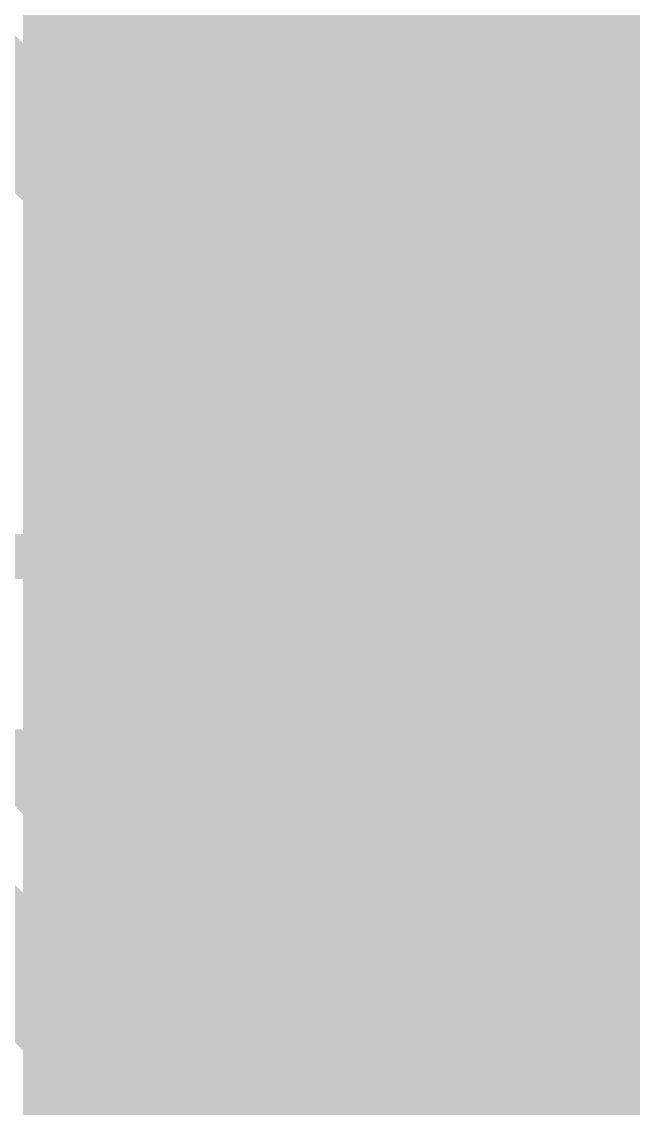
# Model space of a CAD drawing. Header units: millimetres. Extents: x 1.9 to 5.81, y 3 to 5.61.
# Drawn here: x 2.2055 to 2.425, y 3.515 to 3.905 of the extents above; entities that cross this region are included whole.
import ezdxf

# ---------------------------------------------------------------- set-up
doc = ezdxf.new("R2010")
doc.units = ezdxf.units.MM
doc.header["$MEASUREMENT"] = 0
for name, color, linetype in [('BottomLayer', 5, 'Continuous'), ('BottomSolder', 6, 'Continuous'), ('MultiLayer', 9, 'Continuous'), ('TopLayer', 1, 'Continuous'), ('TopOverlay', 2, 'Continuous'), ('TopPaste', 8, 'Continuous'), ('TopSolder', 216, 'Continuous')]:
    doc.layers.add(name, color=color, linetype=linetype)

msp = doc.modelspace()

# ---------------------------------------------------------------- linework, layer by layer
at = {"layer": 'BottomLayer', "const_width": 0.01}
for points in [[(2.27, 3.39384), (2.27, 4.235)], [(2.39, 3.381), (2.39, 4.235)], [(2.4, 3.381), (2.4, 4.235)], [(2.41, 3.381), (2.41, 4.235)], [(2.211, 3.45284), (2.211, 4.23193)], [(2.26, 3.40384), (2.26, 4.23258)], [(2.22, 3.44384), (2.22, 4.22757)], [(2.25, 3.41384), (2.25, 4.22757)], [(2.23, 3.43384), (2.23, 4.22528)], [(2.24, 3.42384), (2.24, 4.22528)], [(2.28, 3.38384), (2.28, 4.14709)], [(2.38, 3.381), (2.38, 4.14709)], [(2.42, 3.381), (2.42, 4.14709)], [(2.29, 3.381), (2.29, 4.13225)], [(2.37, 3.381), (2.37, 4.13225)], [(2.3, 3.381), (2.3, 4.1239)], [(2.36, 3.381), (2.36, 4.1239)], [(2.31, 3.381), (2.31, 4.11877)], [(2.35, 3.381), (2.35, 4.11877)], [(2.32, 3.381), (2.32, 4.11592)], [(2.33, 3.381), (2.33, 4.115)], [(2.34, 3.381), (2.34, 4.11592)], [(2.211, 3.91), (2.67429, 3.91)], [(2.211, 3.9), (2.68821, 3.9)], [(2.211, 3.89), (3.27616, 3.89)], [(2.211, 3.88), (3.02719, 3.88)], [(2.211, 3.87), (3.01, 3.87)], [(2.211, 3.86), (2.98172, 3.86)], [(2.211, 3.85), (2.97258, 3.85)], [(2.211, 3.84), (2.96757, 3.84)], [(2.211, 3.83), (2.96528, 3.83)], [(2.211, 3.82), (2.96528, 3.82)], [(2.211, 3.81), (2.675, 3.81)], [(2.211, 3.8), (2.675, 3.8)], [(2.211, 3.79), (2.675, 3.79)], [(2.211, 3.78), (2.675, 3.78)], [(2.211, 3.77), (2.675, 3.77)], [(2.211, 3.76), (2.675, 3.76)], [(2.211, 3.75), (2.675, 3.75)], [(2.211, 3.74), (2.675, 3.74)], [(2.211, 3.73), (2.675, 3.73)], [(2.211, 3.72), (2.675, 3.72)], [(2.211, 3.71), (2.675, 3.71)], [(2.211, 3.7), (2.675, 3.7)], [(2.211, 3.69), (2.675, 3.69)], [(2.211, 3.68), (2.675, 3.68)], [(2.211, 3.67), (2.675, 3.67)], [(2.211, 3.66), (2.675, 3.66)], [(2.211, 3.65), (2.675, 3.65)], [(2.211, 3.64), (2.675, 3.64)], [(2.211, 3.63), (2.675, 3.63)], [(2.211, 3.62), (2.675, 3.62)], [(2.211, 3.61), (2.675, 3.61)], [(2.211, 3.6), (2.675, 3.6)], [(2.211, 3.59), (2.675, 3.59)], [(2.211, 3.58), (2.675, 3.58)], [(2.211, 3.57), (2.675, 3.57)], [(2.211, 3.56), (2.93, 3.56)], [(2.211, 3.55), (2.90172, 3.55)], [(2.211, 3.54), (2.89258, 3.54)], [(2.211, 3.53), (2.88757, 3.53)], [(2.211, 3.52), (2.88528, 3.52)], [(2.211, 3.51), (2.88528, 3.51)]]:
    msp.add_lwpolyline(points, dxfattribs=at)
at = {"layer": 'BottomLayer'}
for points, const_width in [([(2.2085, 3.91, 1), (2.2135, 3.91, 1)], 0.005), ([(2.2085, 3.9, 1), (2.2135, 3.9, 1)], 0.005), ([(2.2085, 3.89, 1), (2.2135, 3.89, 1)], 0.005), ([(2.2085, 3.88, 1), (2.2135, 3.88, 1)], 0.005), ([(2.2085, 3.87, 1), (2.2135, 3.87, 1)], 0.005), ([(2.2085, 3.86, 1), (2.2135, 3.86, 1)], 0.005), ([(2.2085, 3.85, 1), (2.2135, 3.85, 1)], 0.005), ([(2.2085, 3.84, 1), (2.2135, 3.84, 1)], 0.005), ([(2.35, 3.82, 1), (2.37, 3.82, 1)], 0.02), ([(2.2085, 3.83, 1), (2.2135, 3.83, 1)], 0.005), ([(2.2085, 3.82, 1), (2.2135, 3.82, 1)], 0.005), ([(2.2085, 3.81, 1), (2.2135, 3.81, 1)], 0.005), ([(2.2085, 3.8, 1), (2.2135, 3.8, 1)], 0.005), ([(2.2085, 3.79, 1), (2.2135, 3.79, 1)], 0.005), ([(2.2085, 3.78, 1), (2.2135, 3.78, 1)], 0.005), ([(2.2085, 3.77, 1), (2.2135, 3.77, 1)], 0.005), ([(2.2085, 3.76, 1), (2.2135, 3.76, 1)], 0.005), ([(2.2085, 3.75, 1), (2.2135, 3.75, 1)], 0.005), ([(2.2085, 3.74, 1), (2.2135, 3.74, 1)], 0.005), ([(2.2085, 3.73, 1), (2.2135, 3.73, 1)], 0.005), ([(2.2085, 3.72, 1), (2.2135, 3.72, 1)], 0.005), ([(2.2085, 3.71, 1), (2.2135, 3.71, 1)], 0.005), ([(2.2085, 3.7, 1), (2.2135, 3.7, 1)], 0.005), ([(2.2085, 3.69, 1), (2.2135, 3.69, 1)], 0.005), ([(2.2085, 3.68, 1), (2.2135, 3.68, 1)], 0.005), ([(2.2085, 3.67, 1), (2.2135, 3.67, 1)], 0.005), ([(2.2085, 3.66, 1), (2.2135, 3.66, 1)], 0.005), ([(2.2085, 3.65, 1), (2.2135, 3.65, 1)], 0.005), ([(2.2085, 3.64, 1), (2.2135, 3.64, 1)], 0.005), ([(2.2085, 3.63, 1), (2.2135, 3.63, 1)], 0.005), ([(2.2085, 3.62, 1), (2.2135, 3.62, 1)], 0.005), ([(2.2085, 3.61, 1), (2.2135, 3.61, 1)], 0.005), ([(2.2085, 3.6, 1), (2.2135, 3.6, 1)], 0.005), ([(2.2085, 3.59, 1), (2.2135, 3.59, 1)], 0.005), ([(2.2085, 3.58, 1), (2.2135, 3.58, 1)], 0.005), ([(2.2085, 3.57, 1), (2.2135, 3.57, 1)], 0.005), ([(2.2085, 3.56, 1), (2.2135, 3.56, 1)], 0.005), ([(2.2085, 3.55, 1), (2.2135, 3.55, 1)], 0.005), ([(2.2085, 3.54, 1), (2.2135, 3.54, 1)], 0.005), ([(2.2085, 3.53, 1), (2.2135, 3.53, 1)], 0.005), ([(2.2085, 3.52, 1), (2.2135, 3.52, 1)], 0.005), ([(2.2085, 3.51, 1), (2.2135, 3.51, 1)], 0.005)]:
    msp.add_lwpolyline(points, format="xyb", close=True, dxfattribs=dict(at, const_width=const_width))
at = {"layer": 'BottomSolder', "const_width": 0.024}
msp.add_lwpolyline([(2.348, 3.82, 1), (2.372, 3.82, 1)], format="xyb", close=True, dxfattribs=at)
msp.add_lwpolyline([(2.348, 3.82, 1), (2.372, 3.82, 1)], format="xyb", close=True, dxfattribs=at)
at = {"layer": 'MultiLayer', "const_width": 0.02}
msp.add_lwpolyline([(2.35, 3.82, 1), (2.37, 3.82, 1)], format="xyb", close=True, dxfattribs=at)
at = {"layer": 'TopLayer'}
for points, const_width in [([(2.33, 3.97), (2.435, 3.865)], 0.012), ([(2.175, 3.9), (2.23, 3.845)], 0.04), ([(2.22364, 3.915), (2.2618, 3.87684)], 0.01), ([(2.23, 3.90864), (2.23, 3.915)], 0.01), ([(2.24, 3.89864), (2.24, 3.915)], 0.01), ([(2.25, 3.88864), (2.25, 3.915)], 0.01), ([(2.26, 3.87864), (2.26, 3.915)], 0.01), ([(2.27, 3.86562), (2.27, 3.915)], 0.01), ([(2.28, 3.865), (2.28, 3.915)], 0.01), ([(2.29, 3.865), (2.29, 3.915)], 0.01), ([(2.3, 3.725), (2.3, 3.915)], 0.01), ([(2.305, 3.885), (2.305, 3.915)], 0.01), ([(2.22864, 3.91), (2.305, 3.91)], 0.01), ([(2.23864, 3.9), (2.305, 3.9)], 0.01), ([(2.24864, 3.89), (2.305, 3.89)], 0.01), ([(2.305, 3.885), (2.37116, 3.885)], 0.01), ([(2.31, 3.725), (2.31, 3.885)], 0.01), ([(2.32, 3.805), (2.32, 3.885)], 0.01), ([(2.33, 3.805), (2.33, 3.885)], 0.01), ([(2.34, 3.805), (2.34, 3.885)], 0.01), ([(2.35, 3.805), (2.35, 3.885)], 0.01), ([(2.36, 3.805), (2.36, 3.885)], 0.01), ([(2.37, 3.805), (2.37, 3.885)], 0.01), ([(2.37116, 3.885), (2.405, 3.85116)], 0.01), ([(2.25864, 3.88), (2.37616, 3.88)], 0.01), ([(2.38, 3.805), (2.38, 3.87616)], 0.01), ([(2.26742, 3.87), (2.38616, 3.87)], 0.01), ([(2.27031, 3.865), (2.295, 3.865)], 0.01), ([(2.295, 3.725), (2.295, 3.865)], 0.01), ([(2.39, 3.805), (2.39, 3.86616)], 0.01), ([(2.23, 3.69), (2.23, 3.845)], 0.04), ([(2.295, 3.86), (2.39616, 3.86)], 0.01), ([(2.4, 3.805), (2.4, 3.85616)], 0.01), ([(2.295, 3.85), (2.405, 3.85)], 0.01), ([(2.405, 3.805), (2.405, 3.85116)], 0.01), ([(2.295, 3.84), (2.405, 3.84)], 0.01), ([(2.295, 3.83), (2.405, 3.83)], 0.01), ([(2.295, 3.82), (2.405, 3.82)], 0.01), ([(2.295, 3.81), (2.405, 3.81)], 0.01), ([(2.315, 3.805), (2.405, 3.805)], 0.01), ([(2.315, 3.725), (2.315, 3.805)], 0.01), ([(2.36, 3.75), (2.36, 3.8)], 0.02), ([(2.405, 3.725), (2.405, 3.805)], 0.01), ([(2.405, 3.725), (2.405, 3.805)], 0.01), ([(2.295, 3.8), (2.315, 3.8)], 0.01), ([(2.295, 3.79), (2.315, 3.79)], 0.01), ([(2.44, 3.78), (2.49, 3.73)], 0.03), ([(2.41, 3.78), (2.46, 3.78)], 0.02), ([(2.295, 3.78), (2.315, 3.78)], 0.01), ([(2.295, 3.77), (2.315, 3.77)], 0.01), ([(2.295, 3.76), (2.315, 3.76)], 0.01), ([(2.32, 3.75), (2.36, 3.75)], 0.02), ([(2.36, 3.75), (2.4, 3.75)], 0.02), ([(2.295, 3.75), (2.315, 3.75)], 0.01), ([(2.295, 3.74), (2.315, 3.74)], 0.01), ([(2.315, 3.73), (2.42, 3.73)], 0.02), ([(2.42, 3.73), (2.47, 3.68)], 0.02), ([(2.295, 3.73), (2.315, 3.73)], 0.01), ([(2.295, 3.725), (2.315, 3.725)], 0.01), ([(2.405, 3.70713), (2.405, 3.725)], 0.01), ([(2.405, 3.70713), (2.405, 3.725)], 0.01), ([(2.405, 3.70713), (2.405, 3.725)], 0.01), ([(2.08, 3.69), (2.23, 3.54)], 0.04), ([(2.41194, 3.7019), (2.41884, 3.695)], 0.01), ([(2.41884, 3.695), (2.455, 3.695)], 0.01), ([(2.41884, 3.695), (2.455, 3.65884)], 0.01), ([(2.42384, 3.69), (2.455, 3.69)], 0.01), ([(2.3, 3.68), (2.37, 3.68)], 0.02), ([(2.37, 3.68), (2.39, 3.68)], 0.012), ([(2.39, 3.68), (2.46, 3.61)], 0.012), ([(2.19864, 3.635), (2.245, 3.635)], 0.01), ([(2.19864, 3.635), (2.2618, 3.57184)], 0.01), ([(2.21, 3.62364), (2.21, 3.635)], 0.01), ([(2.22, 3.61364), (2.22, 3.635)], 0.01), ([(2.23, 3.60364), (2.23, 3.635)], 0.01), ([(2.24, 3.59364), (2.24, 3.635)], 0.01), ([(2.245, 3.635), (2.275, 3.635)], 0.01), ([(2.245, 3.635), (2.275, 3.635)], 0.01), ([(2.25, 3.58364), (2.25, 3.635)], 0.01), ([(2.26, 3.57364), (2.26, 3.635)], 0.01), ([(2.27, 3.565), (2.27, 3.635)], 0.01), ([(2.275, 3.635), (2.315, 3.635)], 0.01), ([(2.28, 3.565), (2.28, 3.635)], 0.01), ([(2.29, 3.565), (2.29, 3.635)], 0.01), ([(2.3, 3.565), (2.3, 3.635)], 0.01), ([(2.31, 3.565), (2.31, 3.635)], 0.01), ([(2.315, 3.615), (2.315, 3.635)], 0.01), ([(2.20364, 3.63), (2.315, 3.63)], 0.01), ([(2.21364, 3.62), (2.315, 3.62)], 0.01), ([(2.405, 3.62116), (2.42616, 3.6)], 0.01), ([(2.405, 3.615), (2.405, 3.62116)], 0.01), ([(2.315, 3.615), (2.405, 3.615)], 0.01), ([(2.32, 3.585), (2.32, 3.615)], 0.01), ([(2.33, 3.585), (2.33, 3.615)], 0.01), ([(2.34, 3.585), (2.34, 3.615)], 0.01), ([(2.35, 3.585), (2.35, 3.615)], 0.01), ([(2.36, 3.585), (2.36, 3.615)], 0.01), ([(2.37, 3.585), (2.37, 3.615)], 0.01), ([(2.38, 3.585), (2.38, 3.615)], 0.01), ([(2.39, 3.585), (2.39, 3.615)], 0.01), ([(2.4, 3.585), (2.4, 3.615)], 0.01), ([(2.41, 3.58384), (2.41, 3.61616)], 0.01), ([(2.22364, 3.61), (2.41616, 3.61)], 0.01), ([(2.42, 3.59384), (2.42, 3.60616)], 0.01), ([(2.23364, 3.6), (2.42616, 3.6)], 0.01), ([(2.405, 3.57884), (2.42616, 3.6)], 0.01), ([(2.24364, 3.59), (2.41616, 3.59)], 0.01), ([(2.315, 3.585), (2.405, 3.585)], 0.01), ([(2.315, 3.565), (2.315, 3.585)], 0.01), ([(2.405, 3.57884), (2.405, 3.585)], 0.01), ([(2.25364, 3.58), (2.315, 3.58)], 0.01), ([(2.39, 3.52), (2.45, 3.58)], 0.012), ([(2.26354, 3.57), (2.315, 3.57)], 0.01), ([(2.26742, 3.565), (2.275, 3.565)], 0.01), ([(2.26742, 3.565), (2.275, 3.565)], 0.01), ([(2.275, 3.565), (2.315, 3.565)], 0.01), ([(2.23, 3.42), (2.23, 3.54)], 0.04), ([(2.41194, 3.4981), (2.455, 3.54116)], 0.01), ([(2.3, 3.52), (2.37, 3.52)], 0.02), ([(2.37, 3.52), (2.39, 3.52)], 0.012), ([(2.42384, 3.51), (2.455, 3.51)], 0.01)]:
    msp.add_lwpolyline(points, dxfattribs=dict(at, const_width=const_width))
for points, const_width in [([(2.22614, 3.91, 1), (2.23114, 3.91, 1)], 0.005), ([(2.2275, 3.90864, 1), (2.2325, 3.90864, 1)], 0.005), ([(2.3025, 3.91, 1), (2.3075, 3.91, 1)], 0.005), ([(2.23614, 3.9, 1), (2.24114, 3.9, 1)], 0.005), ([(2.3025, 3.9, 1), (2.3075, 3.9, 1)], 0.005), ([(2.2375, 3.89864, 1), (2.2425, 3.89864, 1)], 0.005), ([(2.24614, 3.89, 1), (2.25114, 3.89, 1)], 0.005), ([(2.2475, 3.88864, 1), (2.2525, 3.88864, 1)], 0.005), ([(2.3025, 3.89, 1), (2.3075, 3.89, 1)], 0.005), ([(2.3025, 3.885, 1), (2.3075, 3.885, 1)], 0.005), ([(2.3025, 3.885, 1), (2.3075, 3.885, 1)], 0.005), ([(2.3075, 3.885, 1), (2.3125, 3.885, 1)], 0.005), ([(2.3175, 3.885, 1), (2.3225, 3.885, 1)], 0.005), ([(2.3275, 3.885, 1), (2.3325, 3.885, 1)], 0.005), ([(2.3375, 3.885, 1), (2.3425, 3.885, 1)], 0.005), ([(2.3475, 3.885, 1), (2.3525, 3.885, 1)], 0.005), ([(2.3575, 3.885, 1), (2.3625, 3.885, 1)], 0.005), ([(2.3675, 3.885, 1), (2.3725, 3.885, 1)], 0.005), ([(2.36866, 3.885, 1), (2.37366, 3.885, 1)], 0.005), ([(2.36866, 3.885, 1), (2.37366, 3.885, 1)], 0.005), ([(2.25614, 3.88, 1), (2.26114, 3.88, 1)], 0.005), ([(2.37366, 3.88, 1), (2.37866, 3.88, 1)], 0.005), ([(2.2575, 3.87864, 1), (2.2625, 3.87864, 1)], 0.005), ([(2.2593, 3.87684, 1), (2.2643, 3.87684, 1)], 0.005), ([(2.2593, 3.87684, 1), (2.2643, 3.87684, 1)], 0.005), ([(2.25932, 3.87682, 1), (2.26432, 3.87682, 1)], 0.005), ([(2.3775, 3.87616, 1), (2.3825, 3.87616, 1)], 0.005), ([(2.26492, 3.87, 1), (2.26992, 3.87, 1)], 0.005), ([(2.38366, 3.87, 1), (2.38866, 3.87, 1)], 0.005), ([(2.2675, 3.86562, 1), (2.2725, 3.86562, 1)], 0.005), ([(2.26781, 3.865, 1), (2.27281, 3.865, 1)], 0.005), ([(2.26781, 3.865, 1), (2.27281, 3.865, 1)], 0.005), ([(2.26781, 3.865, 1), (2.27281, 3.865, 1)], 0.005), ([(2.2775, 3.865, 1), (2.2825, 3.865, 1)], 0.005), ([(2.2875, 3.865, 1), (2.2925, 3.865, 1)], 0.005), ([(2.2925, 3.865, 1), (2.2975, 3.865, 1)], 0.005), ([(2.2925, 3.865, 1), (2.2975, 3.865, 1)], 0.005), ([(2.3875, 3.86616, 1), (2.3925, 3.86616, 1)], 0.005), ([(2.22, 3.845, 1), (2.24, 3.845, 1)], 0.02), ([(2.22, 3.845, 1), (2.24, 3.845, 1)], 0.02), ([(2.2925, 3.86, 1), (2.2975, 3.86, 1)], 0.005), ([(2.39366, 3.86, 1), (2.39866, 3.86, 1)], 0.005), ([(2.3975, 3.85616, 1), (2.4025, 3.85616, 1)], 0.005), ([(2.2925, 3.85, 1), (2.2975, 3.85, 1)], 0.005), ([(2.4025, 3.85116, 1), (2.4075, 3.85116, 1)], 0.005), ([(2.4025, 3.85116, 1), (2.4075, 3.85116, 1)], 0.005), ([(2.4025, 3.85, 1), (2.4075, 3.85, 1)], 0.005), ([(2.2925, 3.84, 1), (2.2975, 3.84, 1)], 0.005), ([(2.4025, 3.84, 1), (2.4075, 3.84, 1)], 0.005), ([(2.35, 3.82, 1), (2.37, 3.82, 1)], 0.02), ([(2.2925, 3.83, 1), (2.2975, 3.83, 1)], 0.005), ([(2.4025, 3.83, 1), (2.4075, 3.83, 1)], 0.005), ([(2.2925, 3.82, 1), (2.2975, 3.82, 1)], 0.005), ([(2.4025, 3.82, 1), (2.4075, 3.82, 1)], 0.005), ([(2.2925, 3.81, 1), (2.2975, 3.81, 1)], 0.005), ([(2.4025, 3.81, 1), (2.4075, 3.81, 1)], 0.005), ([(2.3125, 3.805, 1), (2.3175, 3.805, 1)], 0.005), ([(2.3125, 3.805, 1), (2.3175, 3.805, 1)], 0.005), ([(2.3175, 3.805, 1), (2.3225, 3.805, 1)], 0.005), ([(2.3275, 3.805, 1), (2.3325, 3.805, 1)], 0.005), ([(2.3375, 3.805, 1), (2.3425, 3.805, 1)], 0.005), ([(2.3475, 3.805, 1), (2.3525, 3.805, 1)], 0.005), ([(2.355, 3.8, 1), (2.365, 3.8, 1)], 0.01), ([(2.3575, 3.805, 1), (2.3625, 3.805, 1)], 0.005), ([(2.3675, 3.805, 1), (2.3725, 3.805, 1)], 0.005), ([(2.3775, 3.805, 1), (2.3825, 3.805, 1)], 0.005), ([(2.3875, 3.805, 1), (2.3925, 3.805, 1)], 0.005), ([(2.3975, 3.805, 1), (2.4025, 3.805, 1)], 0.005), ([(2.4025, 3.805, 1), (2.4075, 3.805, 1)], 0.005), ([(2.4025, 3.805, 1), (2.4075, 3.805, 1)], 0.005), ([(2.4025, 3.805, 1), (2.4075, 3.805, 1)], 0.005), ([(2.4025, 3.805, 1), (2.4075, 3.805, 1)], 0.005), ([(2.2925, 3.8, 1), (2.2975, 3.8, 1)], 0.005), ([(2.3125, 3.8, 1), (2.3175, 3.8, 1)], 0.005), ([(2.2925, 3.79, 1), (2.2975, 3.79, 1)], 0.005), ([(2.3125, 3.79, 1), (2.3175, 3.79, 1)], 0.005), ([(2.405, 3.78, 1), (2.415, 3.78, 1)], 0.01), ([(2.2925, 3.78, 1), (2.2975, 3.78, 1)], 0.005), ([(2.3125, 3.78, 1), (2.3175, 3.78, 1)], 0.005), ([(2.2925, 3.77, 1), (2.2975, 3.77, 1)], 0.005), ([(2.3125, 3.77, 1), (2.3175, 3.77, 1)], 0.005), ([(2.2925, 3.76, 1), (2.2975, 3.76, 1)], 0.005), ([(2.3125, 3.76, 1), (2.3175, 3.76, 1)], 0.005), ([(2.315, 3.75, 1), (2.325, 3.75, 1)], 0.01), ([(2.355, 3.75, 1), (2.365, 3.75, 1)], 0.01), ([(2.355, 3.75, 1), (2.365, 3.75, 1)], 0.01), ([(2.355, 3.75, 1), (2.365, 3.75, 1)], 0.01), ([(2.395, 3.75, 1), (2.405, 3.75, 1)], 0.01), ([(2.2925, 3.75, 1), (2.2975, 3.75, 1)], 0.005), ([(2.3125, 3.75, 1), (2.3175, 3.75, 1)], 0.005), ([(2.2925, 3.74, 1), (2.2975, 3.74, 1)], 0.005), ([(2.3125, 3.74, 1), (2.3175, 3.74, 1)], 0.005), ([(2.31, 3.73, 1), (2.32, 3.73, 1)], 0.01), ([(2.415, 3.73, 1), (2.425, 3.73, 1)], 0.01), ([(2.415, 3.73, 1), (2.425, 3.73, 1)], 0.01), ([(2.2925, 3.73, 1), (2.2975, 3.73, 1)], 0.005), ([(2.3125, 3.73, 1), (2.3175, 3.73, 1)], 0.005), ([(2.2925, 3.725, 1), (2.2975, 3.725, 1)], 0.005), ([(2.2925, 3.725, 1), (2.2975, 3.725, 1)], 0.005), ([(2.2975, 3.725, 1), (2.3025, 3.725, 1)], 0.005), ([(2.3075, 3.725, 1), (2.3125, 3.725, 1)], 0.005), ([(2.3125, 3.725, 1), (2.3175, 3.725, 1)], 0.005), ([(2.3125, 3.725, 1), (2.3175, 3.725, 1)], 0.005), ([(2.4025, 3.725, 1), (2.4075, 3.725, 1)], 0.005), ([(2.4025, 3.725, 1), (2.4075, 3.725, 1)], 0.005), ([(2.4025, 3.725, 1), (2.4075, 3.725, 1)], 0.005), ([(2.4025, 3.725, 1), (2.4075, 3.725, 1)], 0.005), ([(2.4025, 3.725, 1), (2.4075, 3.725, 1)], 0.005), ([(2.22, 3.69, 1), (2.24, 3.69, 1)], 0.02), ([(2.4025, 3.70713, 1), (2.4075, 3.70713, 1)], 0.005), ([(2.4025, 3.70713, 1), (2.4075, 3.70713, 1)], 0.005), ([(2.4025, 3.70713, 1), (2.4075, 3.70713, 1)], 0.005), ([(2.4025, 3.70713, 1), (2.4075, 3.70713, 1)], 0.005), ([(2.4025, 3.70713, 1), (2.4075, 3.70713, 1)], 0.005), ([(2.40942, 3.70192, 1), (2.41442, 3.70192, 1)], 0.005), ([(2.40944, 3.7019, 1), (2.41444, 3.7019, 1)], 0.005), ([(2.40944, 3.7019, 1), (2.41444, 3.7019, 1)], 0.005), ([(2.41634, 3.695, 1), (2.42134, 3.695, 1)], 0.005), ([(2.41634, 3.695, 1), (2.42134, 3.695, 1)], 0.005), ([(2.41634, 3.695, 1), (2.42134, 3.695, 1)], 0.005), ([(2.42134, 3.69, 1), (2.42634, 3.69, 1)], 0.005), ([(2.295, 3.68, 1), (2.305, 3.68, 1)], 0.01), ([(2.365, 3.68, 1), (2.375, 3.68, 1)], 0.01), ([(2.367, 3.68, 1), (2.373, 3.68, 1)], 0.006), ([(2.387, 3.68, 1), (2.393, 3.68, 1)], 0.006), ([(2.387, 3.68, 1), (2.393, 3.68, 1)], 0.006), ([(2.2075, 3.635, 1), (2.2125, 3.635, 1)], 0.005), ([(2.2175, 3.635, 1), (2.2225, 3.635, 1)], 0.005), ([(2.2275, 3.635, 1), (2.2325, 3.635, 1)], 0.005), ([(2.2375, 3.635, 1), (2.2425, 3.635, 1)], 0.005), ([(2.2425, 3.635, 1), (2.2475, 3.635, 1)], 0.005), ([(2.2425, 3.635, 1), (2.2475, 3.635, 1)], 0.005), ([(2.2425, 3.635, 1), (2.2475, 3.635, 1)], 0.005), ([(2.2475, 3.635, 1), (2.2525, 3.635, 1)], 0.005), ([(2.2575, 3.635, 1), (2.2625, 3.635, 1)], 0.005), ([(2.2675, 3.635, 1), (2.2725, 3.635, 1)], 0.005), ([(2.2725, 3.635, 1), (2.2775, 3.635, 1)], 0.005), ([(2.2725, 3.635, 1), (2.2775, 3.635, 1)], 0.005), ([(2.2725, 3.635, 1), (2.2775, 3.635, 1)], 0.005), ([(2.2775, 3.635, 1), (2.2825, 3.635, 1)], 0.005), ([(2.2875, 3.635, 1), (2.2925, 3.635, 1)], 0.005), ([(2.2975, 3.635, 1), (2.3025, 3.635, 1)], 0.005), ([(2.3075, 3.635, 1), (2.3125, 3.635, 1)], 0.005), ([(2.3125, 3.635, 1), (2.3175, 3.635, 1)], 0.005), ([(2.3125, 3.635, 1), (2.3175, 3.635, 1)], 0.005), ([(2.20114, 3.63, 1), (2.20614, 3.63, 1)], 0.005), ([(2.3125, 3.63, 1), (2.3175, 3.63, 1)], 0.005), ([(2.2075, 3.62364, 1), (2.2125, 3.62364, 1)], 0.005), ([(2.21114, 3.62, 1), (2.21614, 3.62, 1)], 0.005), ([(2.3125, 3.62, 1), (2.3175, 3.62, 1)], 0.005), ([(2.4025, 3.62116, 1), (2.4075, 3.62116, 1)], 0.005), ([(2.4025, 3.62116, 1), (2.4075, 3.62116, 1)], 0.005), ([(2.3125, 3.615, 1), (2.3175, 3.615, 1)], 0.005), ([(2.3125, 3.615, 1), (2.3175, 3.615, 1)], 0.005), ([(2.3175, 3.615, 1), (2.3225, 3.615, 1)], 0.005), ([(2.3275, 3.615, 1), (2.3325, 3.615, 1)], 0.005), ([(2.3375, 3.615, 1), (2.3425, 3.615, 1)], 0.005), ([(2.3475, 3.615, 1), (2.3525, 3.615, 1)], 0.005), ([(2.3575, 3.615, 1), (2.3625, 3.615, 1)], 0.005), ([(2.3675, 3.615, 1), (2.3725, 3.615, 1)], 0.005), ([(2.3775, 3.615, 1), (2.3825, 3.615, 1)], 0.005), ([(2.3875, 3.615, 1), (2.3925, 3.615, 1)], 0.005), ([(2.3975, 3.615, 1), (2.4025, 3.615, 1)], 0.005), ([(2.4025, 3.615, 1), (2.4075, 3.615, 1)], 0.005), ([(2.4025, 3.615, 1), (2.4075, 3.615, 1)], 0.005), ([(2.4075, 3.61616, 1), (2.4125, 3.61616, 1)], 0.005), ([(2.2175, 3.61364, 1), (2.2225, 3.61364, 1)], 0.005), ([(2.22114, 3.61, 1), (2.22614, 3.61, 1)], 0.005), ([(2.41366, 3.61, 1), (2.41866, 3.61, 1)], 0.005), ([(2.2275, 3.60364, 1), (2.2325, 3.60364, 1)], 0.005), ([(2.4175, 3.60616, 1), (2.4225, 3.60616, 1)], 0.005), ([(2.23114, 3.6, 1), (2.23614, 3.6, 1)], 0.005), ([(2.42366, 3.6, 1), (2.42866, 3.6, 1)], 0.005), ([(2.42366, 3.6, 1), (2.42866, 3.6, 1)], 0.005), ([(2.42366, 3.6, 1), (2.42866, 3.6, 1)], 0.005), ([(2.2375, 3.59364, 1), (2.2425, 3.59364, 1)], 0.005), ([(2.4175, 3.59384, 1), (2.4225, 3.59384, 1)], 0.005), ([(2.24114, 3.59, 1), (2.24614, 3.59, 1)], 0.005), ([(2.41366, 3.59, 1), (2.41866, 3.59, 1)], 0.005), ([(2.2475, 3.58364, 1), (2.2525, 3.58364, 1)], 0.005), ([(2.3125, 3.585, 1), (2.3175, 3.585, 1)], 0.005), ([(2.3125, 3.585, 1), (2.3175, 3.585, 1)], 0.005), ([(2.3175, 3.585, 1), (2.3225, 3.585, 1)], 0.005), ([(2.3275, 3.585, 1), (2.3325, 3.585, 1)], 0.005), ([(2.3375, 3.585, 1), (2.3425, 3.585, 1)], 0.005), ([(2.3475, 3.585, 1), (2.3525, 3.585, 1)], 0.005), ([(2.3575, 3.585, 1), (2.3625, 3.585, 1)], 0.005), ([(2.3675, 3.585, 1), (2.3725, 3.585, 1)], 0.005), ([(2.3775, 3.585, 1), (2.3825, 3.585, 1)], 0.005), ([(2.3875, 3.585, 1), (2.3925, 3.585, 1)], 0.005), ([(2.3975, 3.585, 1), (2.4025, 3.585, 1)], 0.005), ([(2.4025, 3.585, 1), (2.4075, 3.585, 1)], 0.005), ([(2.4025, 3.585, 1), (2.4075, 3.585, 1)], 0.005), ([(2.4075, 3.58384, 1), (2.4125, 3.58384, 1)], 0.005), ([(2.25114, 3.58, 1), (2.25614, 3.58, 1)], 0.005), ([(2.3125, 3.58, 1), (2.3175, 3.58, 1)], 0.005), ([(2.4025, 3.57884, 1), (2.4075, 3.57884, 1)], 0.005), ([(2.4025, 3.57884, 1), (2.4075, 3.57884, 1)], 0.005), ([(2.2575, 3.57364, 1), (2.2625, 3.57364, 1)], 0.005), ([(2.2593, 3.57184, 1), (2.2643, 3.57184, 1)], 0.005), ([(2.2593, 3.57184, 1), (2.2643, 3.57184, 1)], 0.005), ([(2.25932, 3.57182, 1), (2.26432, 3.57182, 1)], 0.005), ([(2.26104, 3.57, 1), (2.26604, 3.57, 1)], 0.005), ([(2.3125, 3.57, 1), (2.3175, 3.57, 1)], 0.005), ([(2.26492, 3.565, 1), (2.26992, 3.565, 1)], 0.005), ([(2.26492, 3.565, 1), (2.26992, 3.565, 1)], 0.005), ([(2.26492, 3.565, 1), (2.26992, 3.565, 1)], 0.005), ([(2.26492, 3.565, 1), (2.26992, 3.565, 1)], 0.005), ([(2.2675, 3.565, 1), (2.2725, 3.565, 1)], 0.005), ([(2.2725, 3.565, 1), (2.2775, 3.565, 1)], 0.005), ([(2.2725, 3.565, 1), (2.2775, 3.565, 1)], 0.005), ([(2.2725, 3.565, 1), (2.2775, 3.565, 1)], 0.005), ([(2.2775, 3.565, 1), (2.2825, 3.565, 1)], 0.005), ([(2.2875, 3.565, 1), (2.2925, 3.565, 1)], 0.005), ([(2.2975, 3.565, 1), (2.3025, 3.565, 1)], 0.005), ([(2.3075, 3.565, 1), (2.3125, 3.565, 1)], 0.005), ([(2.3125, 3.565, 1), (2.3175, 3.565, 1)], 0.005), ([(2.3125, 3.565, 1), (2.3175, 3.565, 1)], 0.005), ([(2.22, 3.54, 1), (2.24, 3.54, 1)], 0.02), ([(2.22, 3.54, 1), (2.24, 3.54, 1)], 0.02), ([(2.295, 3.52, 1), (2.305, 3.52, 1)], 0.01), ([(2.365, 3.52, 1), (2.375, 3.52, 1)], 0.01), ([(2.367, 3.52, 1), (2.373, 3.52, 1)], 0.006), ([(2.387, 3.52, 1), (2.393, 3.52, 1)], 0.006), ([(2.387, 3.52, 1), (2.393, 3.52, 1)], 0.006), ([(2.42134, 3.51, 1), (2.42634, 3.51, 1)], 0.005)]:
    msp.add_lwpolyline(points, format="xyb", close=True, dxfattribs=dict(at, const_width=const_width))
at = {"layer": 'TopLayer', "const_width": 0.01}
for points in [[(2.2618, 3.87684, -0.081533), (2.27031, 3.865)], [(2.26182, 3.87682, -0.08139), (2.27031, 3.865)], [(2.405, 3.70713, -0.070439), (2.41194, 3.7019)], [(2.405, 3.70713, -0.070196), (2.41192, 3.70192)], [(2.2618, 3.57184, -0.049274), (2.26742, 3.565)], [(2.26182, 3.57182, -0.049131), (2.26742, 3.565)]]:
    msp.add_lwpolyline(points, format="xyb", dxfattribs=at)
at = {"layer": 'TopLayer'}
for points in [[(2.21, 3.72), (2.27, 3.72), (2.21, 3.84), (2.27, 3.84)], [(2.34, 3.72), (2.38, 3.72), (2.34, 3.78), (2.38, 3.78)], [(2.25, 3.7), (2.21, 3.7), (2.25, 3.66), (2.21, 3.66)], [(2.31, 3.7), (2.27, 3.7), (2.31, 3.66), (2.27, 3.66)], [(2.38, 3.7), (2.34, 3.7), (2.38, 3.64), (2.34, 3.64)], [(2.38, 3.56), (2.34, 3.56), (2.38, 3.5), (2.34, 3.5)], [(2.25, 3.54), (2.21, 3.54), (2.25, 3.5), (2.21, 3.5)], [(2.31, 3.54), (2.27, 3.54), (2.31, 3.5), (2.27, 3.5)]]:
    msp.add_solid(points, dxfattribs=at)
at = {"layer": 'TopOverlay'}
for points, const_width in [([(2.32, 3.895), (2.32, 3.985)], 0.012), ([(2.32, 3.895), (2.38, 3.895)], 0.012), ([(2.2, 3.85), (2.26, 3.85)], 0.01), ([(2.195, 3.715), (2.23, 3.715)], 0.012), ([(2.29, 3.715), (2.325, 3.715)], 0.012), ([(2.325, 3.645), (2.325, 3.715)], 0.012), ([(2.33, 3.625), (2.33, 3.715)], 0.012), ([(2.33, 3.715), (2.39, 3.715)], 0.012), ([(2.2, 3.71), (2.26, 3.71)], 0.01), ([(2.195, 3.645), (2.23, 3.645)], 0.012), ([(2.29, 3.645), (2.325, 3.645)], 0.012), ([(2.33, 3.625), (2.39, 3.625)], 0.012), ([(2.33, 3.485), (2.33, 3.575)], 0.012), ([(2.33, 3.575), (2.39, 3.575)], 0.012), ([(2.195, 3.555), (2.23, 3.555)], 0.012), ([(2.29, 3.555), (2.325, 3.555)], 0.012), ([(2.325, 3.485), (2.325, 3.555)], 0.012)]:
    msp.add_lwpolyline(points, dxfattribs=dict(at, const_width=const_width))
for points, const_width in [([(2.317, 3.895, 1), (2.323, 3.895, 1)], 0.006), ([(2.317, 3.895, 1), (2.323, 3.895, 1)], 0.006), ([(2.377, 3.895, 1), (2.383, 3.895, 1)], 0.006), ([(2.2575, 3.85, 1), (2.2625, 3.85, 1)], 0.005), ([(2.227, 3.715, 1), (2.233, 3.715, 1)], 0.006), ([(2.287, 3.715, 1), (2.293, 3.715, 1)], 0.006), ([(2.322, 3.715, 1), (2.328, 3.715, 1)], 0.006), ([(2.322, 3.715, 1), (2.328, 3.715, 1)], 0.006), ([(2.327, 3.715, 1), (2.333, 3.715, 1)], 0.006), ([(2.327, 3.715, 1), (2.333, 3.715, 1)], 0.006), ([(2.387, 3.715, 1), (2.393, 3.715, 1)], 0.006), ([(2.2575, 3.71, 1), (2.2625, 3.71, 1)], 0.005), ([(2.227, 3.645, 1), (2.233, 3.645, 1)], 0.006), ([(2.287, 3.645, 1), (2.293, 3.645, 1)], 0.006), ([(2.322, 3.645, 1), (2.328, 3.645, 1)], 0.006), ([(2.322, 3.645, 1), (2.328, 3.645, 1)], 0.006), ([(2.327, 3.625, 1), (2.333, 3.625, 1)], 0.006), ([(2.327, 3.625, 1), (2.333, 3.625, 1)], 0.006), ([(2.387, 3.625, 1), (2.393, 3.625, 1)], 0.006), ([(2.327, 3.575, 1), (2.333, 3.575, 1)], 0.006), ([(2.327, 3.575, 1), (2.333, 3.575, 1)], 0.006), ([(2.387, 3.575, 1), (2.393, 3.575, 1)], 0.006), ([(2.227, 3.555, 1), (2.233, 3.555, 1)], 0.006), ([(2.287, 3.555, 1), (2.293, 3.555, 1)], 0.006), ([(2.322, 3.555, 1), (2.328, 3.555, 1)], 0.006), ([(2.322, 3.555, 1), (2.328, 3.555, 1)], 0.006)]:
    msp.add_lwpolyline(points, format="xyb", close=True, dxfattribs=dict(at, const_width=const_width))
at = {"layer": 'TopPaste'}
for points in [[(2.21, 3.72), (2.27, 3.72), (2.21, 3.84), (2.27, 3.84)], [(2.21, 3.72), (2.27, 3.72), (2.21, 3.84), (2.27, 3.84)], [(2.34, 3.72), (2.38, 3.72), (2.34, 3.78), (2.38, 3.78)], [(2.34, 3.72), (2.38, 3.72), (2.34, 3.78), (2.38, 3.78)], [(2.25, 3.7), (2.21, 3.7), (2.25, 3.66), (2.21, 3.66)], [(2.25, 3.7), (2.21, 3.7), (2.25, 3.66), (2.21, 3.66)], [(2.31, 3.7), (2.27, 3.7), (2.31, 3.66), (2.27, 3.66)], [(2.31, 3.7), (2.27, 3.7), (2.31, 3.66), (2.27, 3.66)], [(2.38, 3.7), (2.34, 3.7), (2.38, 3.64), (2.34, 3.64)], [(2.38, 3.7), (2.34, 3.7), (2.38, 3.64), (2.34, 3.64)], [(2.38, 3.56), (2.34, 3.56), (2.38, 3.5), (2.34, 3.5)], [(2.38, 3.56), (2.34, 3.56), (2.38, 3.5), (2.34, 3.5)], [(2.25, 3.54), (2.21, 3.54), (2.25, 3.5), (2.21, 3.5)], [(2.25, 3.54), (2.21, 3.54), (2.25, 3.5), (2.21, 3.5)], [(2.31, 3.54), (2.27, 3.54), (2.31, 3.5), (2.27, 3.5)], [(2.31, 3.54), (2.27, 3.54), (2.31, 3.5), (2.27, 3.5)]]:
    msp.add_solid(points, dxfattribs=at)
at = {"layer": 'TopSolder', "const_width": 0.024}
msp.add_lwpolyline([(2.348, 3.82, 1), (2.372, 3.82, 1)], format="xyb", close=True, dxfattribs=at)
msp.add_lwpolyline([(2.348, 3.82, 1), (2.372, 3.82, 1)], format="xyb", close=True, dxfattribs=at)
at = {"layer": 'TopSolder'}
for points in [[(2.206, 3.716), (2.274, 3.716), (2.206, 3.844), (2.274, 3.844)], [(2.206, 3.716), (2.274, 3.716), (2.206, 3.844), (2.274, 3.844)], [(2.336, 3.716), (2.384, 3.716), (2.336, 3.784), (2.384, 3.784)], [(2.336, 3.716), (2.384, 3.716), (2.336, 3.784), (2.384, 3.784)], [(2.254, 3.704), (2.206, 3.704), (2.254, 3.656), (2.206, 3.656)], [(2.254, 3.704), (2.206, 3.704), (2.254, 3.656), (2.206, 3.656)], [(2.314, 3.704), (2.266, 3.704), (2.314, 3.656), (2.266, 3.656)], [(2.314, 3.704), (2.266, 3.704), (2.314, 3.656), (2.266, 3.656)], [(2.384, 3.704), (2.336, 3.704), (2.384, 3.636), (2.336, 3.636)], [(2.384, 3.704), (2.336, 3.704), (2.384, 3.636), (2.336, 3.636)], [(2.384, 3.564), (2.336, 3.564), (2.384, 3.496), (2.336, 3.496)], [(2.384, 3.564), (2.336, 3.564), (2.384, 3.496), (2.336, 3.496)], [(2.254, 3.544), (2.206, 3.544), (2.254, 3.496), (2.206, 3.496)], [(2.254, 3.544), (2.206, 3.544), (2.254, 3.496), (2.206, 3.496)], [(2.314, 3.544), (2.266, 3.544), (2.314, 3.496), (2.266, 3.496)], [(2.314, 3.544), (2.266, 3.544), (2.314, 3.496), (2.266, 3.496)]]:
    msp.add_solid(points, dxfattribs=at)

doc.saveas('drawing.dxf')
